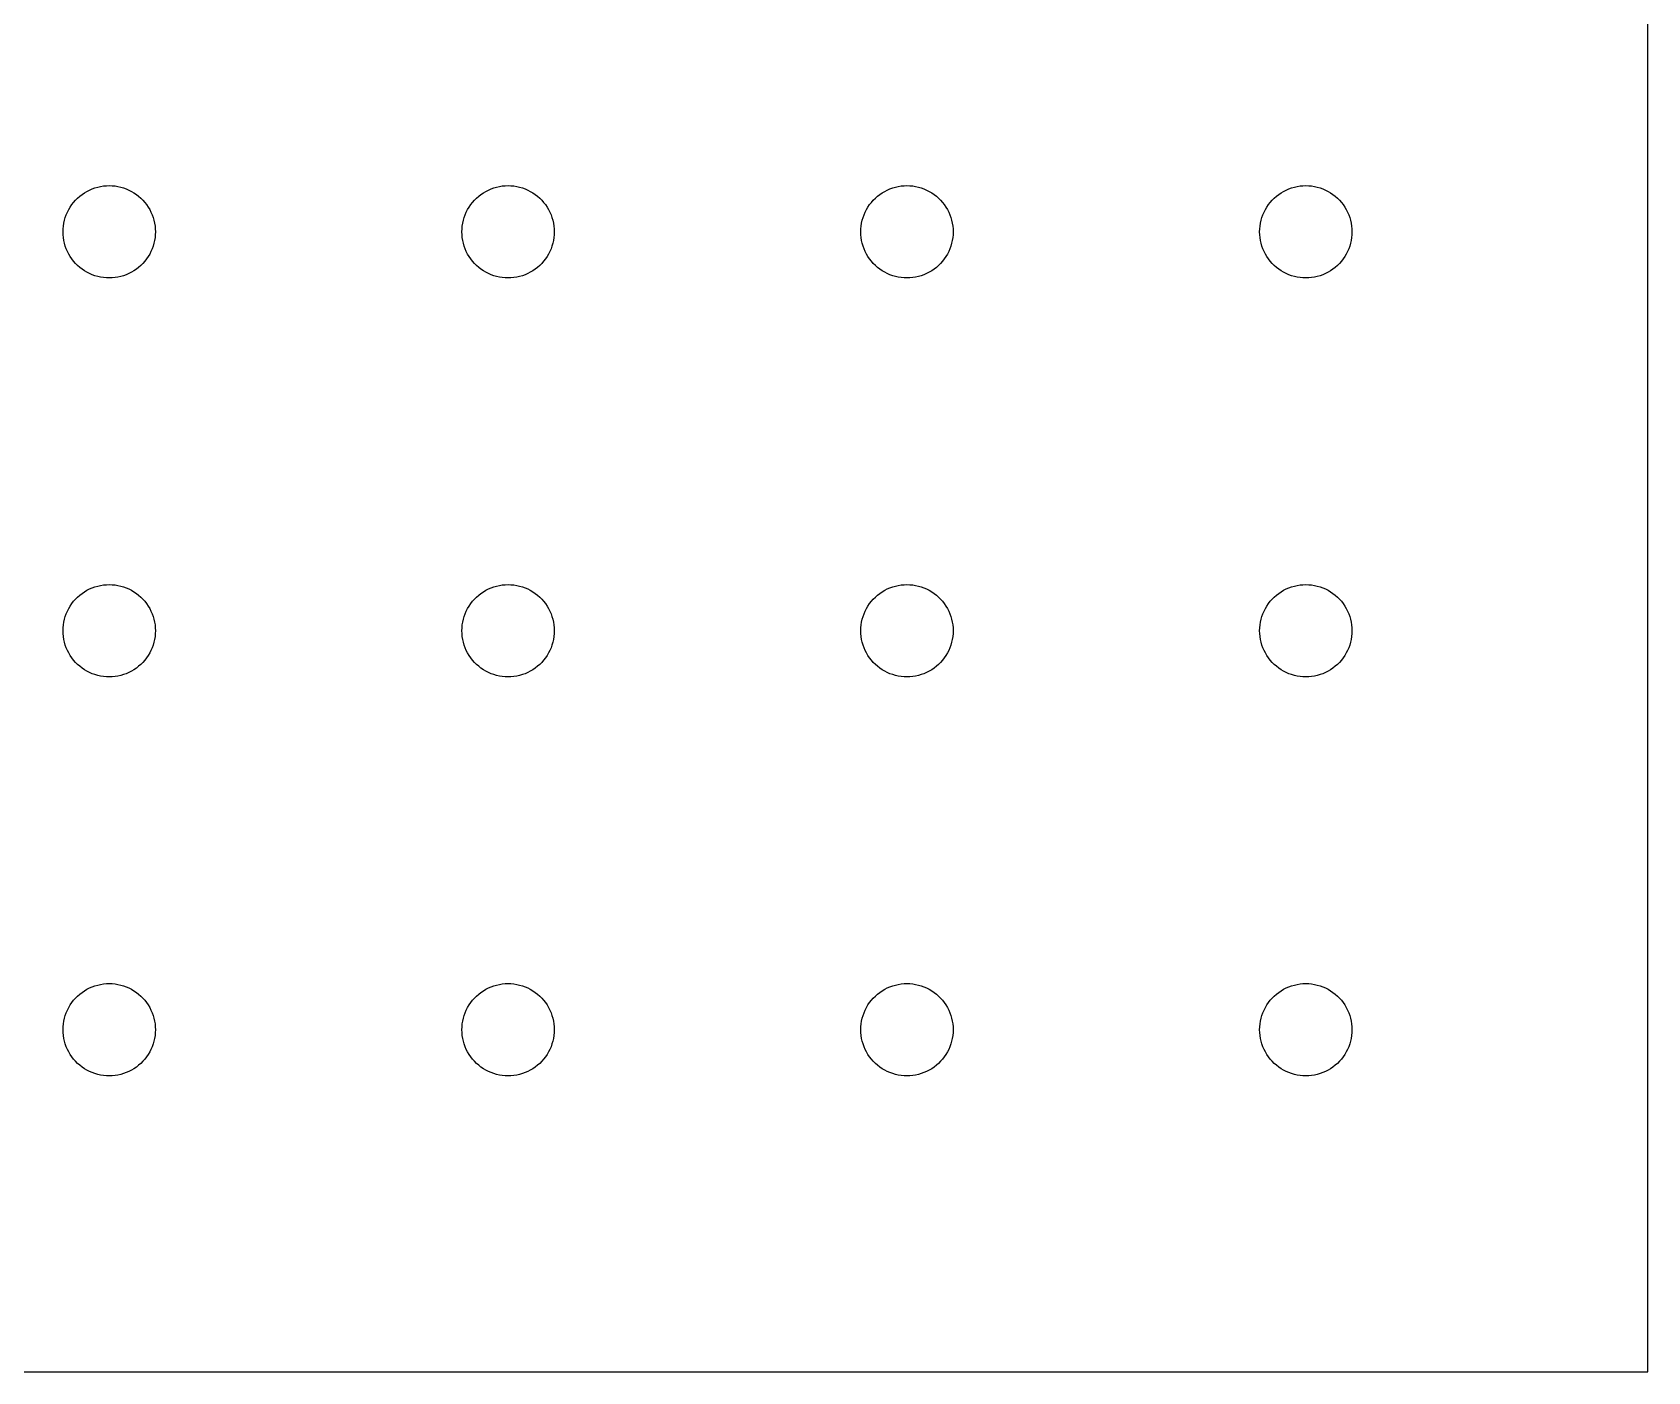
# Model space of a CAD drawing. Header units: metres. Extents: x 0 to 270, y 0 to 235.
# Drawn here: x 128.2 to 270, y 0 to 117.5 of the extents above; entities that cross this region are included whole.
import ezdxf

# ---------------------------------------------------------------- set-up
doc = ezdxf.new("R2010")
doc.units = ezdxf.units.M

msp = doc.modelspace()

# ---------------------------------------------------------------- linework, layer by layer
for p, q in [((270, 0), (270, 235)), ((132.83, 103.42), (133.049, 103.549)), ((133.049, 103.549), (133.276, 103.665)), ((133.276, 103.665), (133.509, 103.766)), ((133.509, 103.766), (133.748, 103.852)), ((133.748, 103.852), (133.993, 103.923)), ((133.993, 103.923), (134.241, 103.978)), ((134.241, 103.978), (134.492, 104.018)), ((134.492, 104.018), (134.746, 104.042)), ((134.746, 104.042), (135, 104.05)), ((135, 104.05), (135.254, 104.042)), ((135.254, 104.042), (135.508, 104.018)), ((135.508, 104.018), (135.759, 103.978)), ((135.759, 103.978), (136.007, 103.923)), ((136.007, 103.923), (136.252, 103.852)), ((136.252, 103.852), (136.491, 103.766)), ((136.491, 103.766), (136.724, 103.665)), ((136.724, 103.665), (136.951, 103.549)), ((136.951, 103.549), (137.17, 103.42)), ((167.83, 103.42), (168.049, 103.549)), ((168.049, 103.549), (168.276, 103.665)), ((168.276, 103.665), (168.509, 103.766)), ((168.509, 103.766), (168.748, 103.852)), ((168.748, 103.852), (168.993, 103.923)), ((168.993, 103.923), (169.241, 103.978)), ((169.241, 103.978), (169.492, 104.018)), ((169.492, 104.018), (169.746, 104.042)), ((169.746, 104.042), (170, 104.05)), ((170, 104.05), (170.254, 104.042)), ((170.254, 104.042), (170.508, 104.018)), ((170.508, 104.018), (170.759, 103.978)), ((170.759, 103.978), (171.007, 103.923)), ((171.007, 103.923), (171.252, 103.852)), ((171.252, 103.852), (171.491, 103.766)), ((171.491, 103.766), (171.724, 103.665)), ((171.724, 103.665), (171.951, 103.549)), ((171.951, 103.549), (172.17, 103.42)), ((202.83, 103.42), (203.049, 103.549)), ((203.049, 103.549), (203.276, 103.665)), ((203.276, 103.665), (203.509, 103.766)), ((203.509, 103.766), (203.748, 103.852)), ((203.748, 103.852), (203.993, 103.923)), ((203.993, 103.923), (204.241, 103.978)), ((204.241, 103.978), (204.492, 104.018)), ((204.492, 104.018), (204.746, 104.042)), ((204.746, 104.042), (205, 104.05)), ((205, 104.05), (205.254, 104.042)), ((205.254, 104.042), (205.508, 104.018)), ((205.508, 104.018), (205.759, 103.978)), ((205.759, 103.978), (206.007, 103.923)), ((206.007, 103.923), (206.252, 103.852)), ((206.252, 103.852), (206.491, 103.766)), ((206.491, 103.766), (206.724, 103.665)), ((206.724, 103.665), (206.951, 103.549)), ((206.951, 103.549), (207.17, 103.42)), ((237.83, 103.42), (238.049, 103.549)), ((238.049, 103.549), (238.276, 103.665)), ((238.276, 103.665), (238.509, 103.766)), ((238.509, 103.766), (238.748, 103.852)), ((238.748, 103.852), (238.993, 103.923)), ((238.993, 103.923), (239.241, 103.978)), ((239.241, 103.978), (239.492, 104.018)), ((239.492, 104.018), (239.746, 104.042)), ((239.746, 104.042), (240, 104.05)), ((240, 104.05), (240.254, 104.042)), ((240.254, 104.042), (240.508, 104.018)), ((240.508, 104.018), (240.759, 103.978)), ((240.759, 103.978), (241.007, 103.923)), ((241.007, 103.923), (241.252, 103.852)), ((241.252, 103.852), (241.491, 103.766)), ((241.491, 103.766), (241.724, 103.665)), ((241.724, 103.665), (241.951, 103.549)), ((241.951, 103.549), (242.17, 103.42)), ((131.451, 101.951), (131.58, 102.17)), ((131.58, 102.17), (131.723, 102.381)), ((131.723, 102.381), (131.879, 102.582)), ((131.879, 102.582), (132.048, 102.772)), ((132.048, 102.772), (132.228, 102.952)), ((132.228, 102.952), (132.418, 103.121)), ((132.418, 103.121), (132.619, 103.277)), ((132.619, 103.277), (132.83, 103.42)), ((137.17, 103.42), (137.381, 103.277)), ((137.381, 103.277), (137.582, 103.121)), ((137.582, 103.121), (137.772, 102.952)), ((137.772, 102.952), (137.952, 102.772)), ((137.952, 102.772), (138.121, 102.582)), ((138.121, 102.582), (138.277, 102.381)), ((138.277, 102.381), (138.42, 102.17)), ((138.42, 102.17), (138.549, 101.951)), ((166.451, 101.951), (166.58, 102.17)), ((166.58, 102.17), (166.723, 102.381)), ((166.723, 102.381), (166.879, 102.582)), ((166.879, 102.582), (167.048, 102.772)), ((167.048, 102.772), (167.228, 102.952)), ((167.228, 102.952), (167.418, 103.121)), ((167.418, 103.121), (167.619, 103.277)), ((167.619, 103.277), (167.83, 103.42)), ((172.17, 103.42), (172.381, 103.277)), ((172.381, 103.277), (172.582, 103.121)), ((172.582, 103.121), (172.772, 102.952)), ((172.772, 102.952), (172.952, 102.772)), ((172.952, 102.772), (173.121, 102.582)), ((173.121, 102.582), (173.277, 102.381)), ((173.277, 102.381), (173.42, 102.17)), ((173.42, 102.17), (173.549, 101.951)), ((201.451, 101.951), (201.58, 102.17)), ((201.58, 102.17), (201.723, 102.381)), ((201.723, 102.381), (201.879, 102.582)), ((201.879, 102.582), (202.048, 102.772)), ((202.048, 102.772), (202.228, 102.952)), ((202.228, 102.952), (202.418, 103.121)), ((202.418, 103.121), (202.619, 103.277)), ((202.619, 103.277), (202.83, 103.42)), ((207.17, 103.42), (207.381, 103.277)), ((207.381, 103.277), (207.582, 103.121)), ((207.582, 103.121), (207.772, 102.952)), ((207.772, 102.952), (207.952, 102.772)), ((207.952, 102.772), (208.121, 102.582)), ((208.121, 102.582), (208.277, 102.381)), ((208.277, 102.381), (208.42, 102.17)), ((208.42, 102.17), (208.549, 101.951)), ((236.451, 101.951), (236.58, 102.17)), ((236.58, 102.17), (236.723, 102.381)), ((236.723, 102.381), (236.879, 102.582)), ((236.879, 102.582), (237.048, 102.772)), ((237.048, 102.772), (237.228, 102.952)), ((237.228, 102.952), (237.418, 103.121)), ((237.418, 103.121), (237.619, 103.277)), ((237.619, 103.277), (237.83, 103.42)), ((242.17, 103.42), (242.381, 103.277)), ((242.381, 103.277), (242.582, 103.121)), ((242.582, 103.121), (242.772, 102.952)), ((242.772, 102.952), (242.952, 102.772)), ((242.952, 102.772), (243.121, 102.582)), ((243.121, 102.582), (243.277, 102.381)), ((243.277, 102.381), (243.42, 102.17)), ((243.42, 102.17), (243.549, 101.951)), ((130.982, 100.508), (131.022, 100.759)), ((131.022, 100.759), (131.077, 101.007)), ((131.077, 101.007), (131.148, 101.252)), ((131.148, 101.252), (131.234, 101.491)), ((131.234, 101.491), (131.335, 101.724)), ((131.335, 101.724), (131.451, 101.951)), ((138.549, 101.951), (138.665, 101.724)), ((138.665, 101.724), (138.766, 101.491)), ((138.766, 101.491), (138.852, 101.252)), ((138.852, 101.252), (138.923, 101.007)), ((138.923, 101.007), (138.978, 100.759)), ((138.978, 100.759), (139.018, 100.508)), ((165.982, 100.508), (166.022, 100.759)), ((166.022, 100.759), (166.077, 101.007)), ((166.077, 101.007), (166.148, 101.252)), ((166.148, 101.252), (166.234, 101.491)), ((166.234, 101.491), (166.335, 101.724)), ((166.335, 101.724), (166.451, 101.951)), ((173.549, 101.951), (173.665, 101.724)), ((173.665, 101.724), (173.766, 101.491)), ((173.766, 101.491), (173.852, 101.252)), ((173.852, 101.252), (173.923, 101.007)), ((173.923, 101.007), (173.978, 100.759)), ((173.978, 100.759), (174.018, 100.508)), ((200.982, 100.508), (201.022, 100.759)), ((201.022, 100.759), (201.077, 101.007)), ((201.077, 101.007), (201.148, 101.252)), ((201.148, 101.252), (201.234, 101.491)), ((201.234, 101.491), (201.335, 101.724)), ((201.335, 101.724), (201.451, 101.951)), ((208.549, 101.951), (208.665, 101.724)), ((208.665, 101.724), (208.766, 101.491)), ((208.766, 101.491), (208.852, 101.252)), ((208.852, 101.252), (208.923, 101.007)), ((208.923, 101.007), (208.978, 100.759)), ((208.978, 100.759), (209.018, 100.508)), ((235.982, 100.508), (236.022, 100.759)), ((236.022, 100.759), (236.077, 101.007)), ((236.077, 101.007), (236.148, 101.252)), ((236.148, 101.252), (236.234, 101.491)), ((236.234, 101.491), (236.335, 101.724)), ((236.335, 101.724), (236.451, 101.951)), ((243.549, 101.951), (243.665, 101.724)), ((243.665, 101.724), (243.766, 101.491)), ((243.766, 101.491), (243.852, 101.252)), ((243.852, 101.252), (243.923, 101.007)), ((243.923, 101.007), (243.978, 100.759)), ((243.978, 100.759), (244.018, 100.508)), ((130.95, 100), (130.958, 100.254)), ((130.958, 99.7457), (130.95, 100)), ((130.958, 100.254), (130.982, 100.508)), ((130.982, 99.4924), (130.958, 99.7457)), ((131.022, 99.2411), (130.982, 99.4924)), ((131.077, 98.9928), (131.022, 99.2411)), ((138.978, 99.2411), (138.923, 98.9928)), ((139.018, 99.4924), (138.978, 99.2411)), ((139.018, 100.508), (139.042, 100.254)), ((139.042, 99.7457), (139.018, 99.4924)), ((139.042, 100.254), (139.05, 100)), ((139.05, 100), (139.042, 99.7457)), ((165.95, 100), (165.958, 100.254)), ((165.958, 99.7457), (165.95, 100)), ((165.958, 100.254), (165.982, 100.508)), ((165.982, 99.4924), (165.958, 99.7457)), ((166.022, 99.2411), (165.982, 99.4924)), ((166.077, 98.9928), (166.022, 99.2411)), ((173.978, 99.2411), (173.923, 98.9928)), ((174.018, 99.4924), (173.978, 99.2411)), ((174.018, 100.508), (174.042, 100.254)), ((174.042, 99.7457), (174.018, 99.4924)), ((174.042, 100.254), (174.05, 100)), ((174.05, 100), (174.042, 99.7457)), ((200.95, 100), (200.958, 100.254)), ((200.958, 99.7457), (200.95, 100)), ((200.958, 100.254), (200.982, 100.508)), ((200.982, 99.4924), (200.958, 99.7457)), ((201.022, 99.2411), (200.982, 99.4924)), ((201.077, 98.9928), (201.022, 99.2411)), ((208.978, 99.2411), (208.923, 98.9928)), ((209.018, 99.4924), (208.978, 99.2411)), ((209.018, 100.508), (209.042, 100.254)), ((209.042, 99.7457), (209.018, 99.4924)), ((209.042, 100.254), (209.05, 100)), ((209.05, 100), (209.042, 99.7457)), ((235.95, 100), (235.958, 100.254)), ((235.958, 99.7457), (235.95, 100)), ((235.958, 100.254), (235.982, 100.508)), ((235.982, 99.4924), (235.958, 99.7457)), ((236.022, 99.2411), (235.982, 99.4924)), ((236.077, 98.9928), (236.022, 99.2411)), ((243.978, 99.2411), (243.923, 98.9928)), ((244.018, 99.4924), (243.978, 99.2411)), ((244.018, 100.508), (244.042, 100.254)), ((244.042, 99.7457), (244.018, 99.4924)), ((244.042, 100.254), (244.05, 100)), ((244.05, 100), (244.042, 99.7457)), ((131.148, 98.7485), (131.077, 98.9928)), ((131.234, 98.5091), (131.148, 98.7485)), ((131.335, 98.2756), (131.234, 98.5091)), ((131.451, 98.0489), (131.335, 98.2756)), ((131.58, 97.8299), (131.451, 98.0489)), ((131.723, 97.6195), (131.58, 97.8299)), ((138.42, 97.8299), (138.277, 97.6195)), ((138.549, 98.0489), (138.42, 97.8299)), ((138.665, 98.2756), (138.549, 98.0489)), ((138.766, 98.5091), (138.665, 98.2756)), ((138.852, 98.7485), (138.766, 98.5091)), ((138.923, 98.9928), (138.852, 98.7485)), ((166.148, 98.7485), (166.077, 98.9928)), ((166.234, 98.5091), (166.148, 98.7485)), ((166.335, 98.2756), (166.234, 98.5091)), ((166.451, 98.0489), (166.335, 98.2756)), ((166.58, 97.8299), (166.451, 98.0489)), ((166.723, 97.6195), (166.58, 97.8299)), ((173.42, 97.8299), (173.277, 97.6195)), ((173.549, 98.0489), (173.42, 97.8299)), ((173.665, 98.2756), (173.549, 98.0489)), ((173.766, 98.5091), (173.665, 98.2756)), ((173.852, 98.7485), (173.766, 98.5091)), ((173.923, 98.9928), (173.852, 98.7485)), ((201.148, 98.7485), (201.077, 98.9928)), ((201.234, 98.5091), (201.148, 98.7485)), ((201.335, 98.2756), (201.234, 98.5091)), ((201.451, 98.0489), (201.335, 98.2756)), ((201.58, 97.8299), (201.451, 98.0489)), ((201.723, 97.6195), (201.58, 97.8299)), ((208.42, 97.8299), (208.277, 97.6195)), ((208.549, 98.0489), (208.42, 97.8299)), ((208.665, 98.2756), (208.549, 98.0489)), ((208.766, 98.5091), (208.665, 98.2756)), ((208.852, 98.7485), (208.766, 98.5091)), ((208.923, 98.9928), (208.852, 98.7485)), ((236.148, 98.7485), (236.077, 98.9928)), ((236.234, 98.5091), (236.148, 98.7485)), ((236.335, 98.2756), (236.234, 98.5091)), ((236.451, 98.0489), (236.335, 98.2756)), ((236.58, 97.8299), (236.451, 98.0489)), ((236.723, 97.6195), (236.58, 97.8299)), ((243.42, 97.8299), (243.277, 97.6195)), ((243.549, 98.0489), (243.42, 97.8299)), ((243.665, 98.2756), (243.549, 98.0489)), ((243.766, 98.5091), (243.665, 98.2756)), ((243.852, 98.7485), (243.766, 98.5091)), ((243.923, 98.9928), (243.852, 98.7485)), ((131.879, 97.4184), (131.723, 97.6195)), ((132.048, 97.2276), (131.879, 97.4184)), ((132.228, 97.0477), (132.048, 97.2276)), ((132.418, 96.8794), (132.228, 97.0477)), ((132.619, 96.7235), (132.418, 96.8794)), ((132.83, 96.5805), (132.619, 96.7235)), ((133.049, 96.451), (132.83, 96.5805)), ((133.276, 96.3354), (133.049, 96.451)), ((136.951, 96.451), (136.724, 96.3354)), ((137.17, 96.5805), (136.951, 96.451)), ((137.381, 96.7235), (137.17, 96.5805)), ((137.582, 96.8794), (137.381, 96.7235)), ((137.772, 97.0477), (137.582, 96.8794)), ((137.952, 97.2276), (137.772, 97.0477)), ((138.121, 97.4184), (137.952, 97.2276)), ((138.277, 97.6195), (138.121, 97.4184)), ((166.879, 97.4184), (166.723, 97.6195)), ((167.048, 97.2276), (166.879, 97.4184)), ((167.228, 97.0477), (167.048, 97.2276)), ((167.418, 96.8794), (167.228, 97.0477)), ((167.619, 96.7235), (167.418, 96.8794)), ((167.83, 96.5805), (167.619, 96.7235)), ((168.049, 96.451), (167.83, 96.5805)), ((168.276, 96.3354), (168.049, 96.451)), ((171.951, 96.451), (171.724, 96.3354)), ((172.17, 96.5805), (171.951, 96.451)), ((172.381, 96.7235), (172.17, 96.5805)), ((172.582, 96.8794), (172.381, 96.7235)), ((172.772, 97.0477), (172.582, 96.8794)), ((172.952, 97.2276), (172.772, 97.0477)), ((173.121, 97.4184), (172.952, 97.2276)), ((173.277, 97.6195), (173.121, 97.4184)), ((201.879, 97.4184), (201.723, 97.6195)), ((202.048, 97.2276), (201.879, 97.4184)), ((202.228, 97.0477), (202.048, 97.2276)), ((202.418, 96.8794), (202.228, 97.0477)), ((202.619, 96.7235), (202.418, 96.8794)), ((202.83, 96.5805), (202.619, 96.7235)), ((203.049, 96.451), (202.83, 96.5805)), ((203.276, 96.3354), (203.049, 96.451)), ((206.951, 96.451), (206.724, 96.3354)), ((207.17, 96.5805), (206.951, 96.451)), ((207.381, 96.7235), (207.17, 96.5805)), ((207.582, 96.8794), (207.381, 96.7235)), ((207.772, 97.0477), (207.582, 96.8794)), ((207.952, 97.2276), (207.772, 97.0477)), ((208.121, 97.4184), (207.952, 97.2276)), ((208.277, 97.6195), (208.121, 97.4184)), ((236.879, 97.4184), (236.723, 97.6195)), ((237.048, 97.2276), (236.879, 97.4184)), ((237.228, 97.0477), (237.048, 97.2276)), ((237.418, 96.8794), (237.228, 97.0477)), ((237.619, 96.7235), (237.418, 96.8794)), ((237.83, 96.5805), (237.619, 96.7235)), ((238.049, 96.451), (237.83, 96.5805)), ((238.276, 96.3354), (238.049, 96.451)), ((241.951, 96.451), (241.724, 96.3354)), ((242.17, 96.5805), (241.951, 96.451)), ((242.381, 96.7235), (242.17, 96.5805)), ((242.582, 96.8794), (242.381, 96.7235)), ((242.772, 97.0477), (242.582, 96.8794)), ((242.952, 97.2276), (242.772, 97.0477)), ((243.121, 97.4184), (242.952, 97.2276)), ((243.277, 97.6195), (243.121, 97.4184)), ((133.509, 96.2344), (133.276, 96.3354)), ((133.748, 96.1482), (133.509, 96.2344)), ((133.993, 96.0772), (133.748, 96.1482)), ((134.241, 96.0217), (133.993, 96.0772)), ((134.492, 95.9819), (134.241, 96.0217)), ((134.746, 95.958), (134.492, 95.9819)), ((135, 95.95), (134.746, 95.958)), ((135.254, 95.958), (135, 95.95)), ((135.508, 95.9819), (135.254, 95.958)), ((135.759, 96.0217), (135.508, 95.9819)), ((136.007, 96.0772), (135.759, 96.0217)), ((136.252, 96.1482), (136.007, 96.0772)), ((136.491, 96.2344), (136.252, 96.1482)), ((136.724, 96.3354), (136.491, 96.2344)), ((168.509, 96.2344), (168.276, 96.3354)), ((168.748, 96.1482), (168.509, 96.2344)), ((168.993, 96.0772), (168.748, 96.1482)), ((169.241, 96.0217), (168.993, 96.0772)), ((169.492, 95.9819), (169.241, 96.0217)), ((169.746, 95.958), (169.492, 95.9819)), ((170, 95.95), (169.746, 95.958)), ((170.254, 95.958), (170, 95.95)), ((170.508, 95.9819), (170.254, 95.958)), ((170.759, 96.0217), (170.508, 95.9819)), ((171.007, 96.0772), (170.759, 96.0217)), ((171.252, 96.1482), (171.007, 96.0772)), ((171.491, 96.2344), (171.252, 96.1482)), ((171.724, 96.3354), (171.491, 96.2344)), ((203.509, 96.2344), (203.276, 96.3354)), ((203.748, 96.1482), (203.509, 96.2344)), ((203.993, 96.0772), (203.748, 96.1482)), ((204.241, 96.0217), (203.993, 96.0772)), ((204.492, 95.9819), (204.241, 96.0217)), ((204.746, 95.958), (204.492, 95.9819)), ((205, 95.95), (204.746, 95.958)), ((205.254, 95.958), (205, 95.95)), ((205.508, 95.9819), (205.254, 95.958)), ((205.759, 96.0217), (205.508, 95.9819)), ((206.007, 96.0772), (205.759, 96.0217)), ((206.252, 96.1482), (206.007, 96.0772)), ((206.491, 96.2344), (206.252, 96.1482)), ((206.724, 96.3354), (206.491, 96.2344)), ((238.509, 96.2344), (238.276, 96.3354)), ((238.748, 96.1482), (238.509, 96.2344)), ((238.993, 96.0772), (238.748, 96.1482)), ((239.241, 96.0217), (238.993, 96.0772)), ((239.492, 95.9819), (239.241, 96.0217)), ((239.746, 95.958), (239.492, 95.9819)), ((240, 95.95), (239.746, 95.958)), ((240.254, 95.958), (240, 95.95)), ((240.508, 95.9819), (240.254, 95.958)), ((240.759, 96.0217), (240.508, 95.9819)), ((241.007, 96.0772), (240.759, 96.0217)), ((241.252, 96.1482), (241.007, 96.0772)), ((241.491, 96.2344), (241.252, 96.1482)), ((241.724, 96.3354), (241.491, 96.2344)), ((132.228, 67.9523), (132.418, 68.1206)), ((132.418, 68.1206), (132.619, 68.2765)), ((132.619, 68.2765), (132.83, 68.4195)), ((132.83, 68.4195), (133.049, 68.549)), ((133.049, 68.549), (133.276, 68.6646)), ((133.276, 68.6646), (133.509, 68.7656)), ((133.509, 68.7656), (133.748, 68.8518)), ((133.748, 68.8518), (133.993, 68.9228)), ((133.993, 68.9228), (134.241, 68.9783)), ((134.241, 68.9783), (134.492, 69.0181)), ((134.492, 69.0181), (134.746, 69.042)), ((134.746, 69.042), (135, 69.05)), ((135, 69.05), (135.254, 69.042)), ((135.254, 69.042), (135.508, 69.0181)), ((135.508, 69.0181), (135.759, 68.9783)), ((135.759, 68.9783), (136.007, 68.9228)), ((136.007, 68.9228), (136.252, 68.8518)), ((136.252, 68.8518), (136.491, 68.7656)), ((136.491, 68.7656), (136.724, 68.6646)), ((136.724, 68.6646), (136.951, 68.549)), ((136.951, 68.549), (137.17, 68.4195)), ((137.17, 68.4195), (137.381, 68.2765)), ((137.381, 68.2765), (137.582, 68.1206)), ((137.582, 68.1206), (137.772, 67.9523)), ((167.228, 67.9523), (167.418, 68.1206)), ((167.418, 68.1206), (167.619, 68.2765)), ((167.619, 68.2765), (167.83, 68.4195)), ((167.83, 68.4195), (168.049, 68.549)), ((168.049, 68.549), (168.276, 68.6646)), ((168.276, 68.6646), (168.509, 68.7656)), ((168.509, 68.7656), (168.748, 68.8518)), ((168.748, 68.8518), (168.993, 68.9228)), ((168.993, 68.9228), (169.241, 68.9783)), ((169.241, 68.9783), (169.492, 69.0181)), ((169.492, 69.0181), (169.746, 69.042)), ((169.746, 69.042), (170, 69.05)), ((170, 69.05), (170.254, 69.042)), ((170.254, 69.042), (170.508, 69.0181)), ((170.508, 69.0181), (170.759, 68.9783)), ((170.759, 68.9783), (171.007, 68.9228)), ((171.007, 68.9228), (171.252, 68.8518)), ((171.252, 68.8518), (171.491, 68.7656)), ((171.491, 68.7656), (171.724, 68.6646)), ((171.724, 68.6646), (171.951, 68.549)), ((171.951, 68.549), (172.17, 68.4195)), ((172.17, 68.4195), (172.381, 68.2765)), ((172.381, 68.2765), (172.582, 68.1206)), ((172.582, 68.1206), (172.772, 67.9523)), ((202.228, 67.9523), (202.418, 68.1206)), ((202.418, 68.1206), (202.619, 68.2765)), ((202.619, 68.2765), (202.83, 68.4195)), ((202.83, 68.4195), (203.049, 68.549)), ((203.049, 68.549), (203.276, 68.6646)), ((203.276, 68.6646), (203.509, 68.7656)), ((203.509, 68.7656), (203.748, 68.8518)), ((203.748, 68.8518), (203.993, 68.9228)), ((203.993, 68.9228), (204.241, 68.9783)), ((204.241, 68.9783), (204.492, 69.0181)), ((204.492, 69.0181), (204.746, 69.042)), ((204.746, 69.042), (205, 69.05)), ((205, 69.05), (205.254, 69.042)), ((205.254, 69.042), (205.508, 69.0181)), ((205.508, 69.0181), (205.759, 68.9783)), ((205.759, 68.9783), (206.007, 68.9228)), ((206.007, 68.9228), (206.252, 68.8518)), ((206.252, 68.8518), (206.491, 68.7656)), ((206.491, 68.7656), (206.724, 68.6646)), ((206.724, 68.6646), (206.951, 68.549)), ((206.951, 68.549), (207.17, 68.4195)), ((207.17, 68.4195), (207.381, 68.2765)), ((207.381, 68.2765), (207.582, 68.1206)), ((207.582, 68.1206), (207.772, 67.9523)), ((237.228, 67.9523), (237.418, 68.1206)), ((237.418, 68.1206), (237.619, 68.2765)), ((237.619, 68.2765), (237.83, 68.4195)), ((237.83, 68.4195), (238.049, 68.549)), ((238.049, 68.549), (238.276, 68.6646)), ((238.276, 68.6646), (238.509, 68.7656)), ((238.509, 68.7656), (238.748, 68.8518)), ((238.748, 68.8518), (238.993, 68.9228)), ((238.993, 68.9228), (239.241, 68.9783)), ((239.241, 68.9783), (239.492, 69.0181)), ((239.492, 69.0181), (239.746, 69.042)), ((239.746, 69.042), (240, 69.05)), ((240, 69.05), (240.254, 69.042)), ((240.254, 69.042), (240.508, 69.0181)), ((240.508, 69.0181), (240.759, 68.9783)), ((240.759, 68.9783), (241.007, 68.9228)), ((241.007, 68.9228), (241.252, 68.8518)), ((241.252, 68.8518), (241.491, 68.7656)), ((241.491, 68.7656), (241.724, 68.6646)), ((241.724, 68.6646), (241.951, 68.549)), ((241.951, 68.549), (242.17, 68.4195)), ((242.17, 68.4195), (242.381, 68.2765)), ((242.381, 68.2765), (242.582, 68.1206)), ((242.582, 68.1206), (242.772, 67.9523)), ((131.234, 66.4909), (131.335, 66.7244)), ((131.335, 66.7244), (131.451, 66.9511)), ((131.451, 66.9511), (131.58, 67.1701)), ((131.58, 67.1701), (131.723, 67.3805)), ((131.723, 67.3805), (131.879, 67.5816)), ((131.879, 67.5816), (132.048, 67.7724)), ((132.048, 67.7724), (132.228, 67.9523)), ((137.772, 67.9523), (137.952, 67.7724)), ((137.952, 67.7724), (138.121, 67.5816)), ((138.121, 67.5816), (138.277, 67.3805)), ((138.277, 67.3805), (138.42, 67.1701)), ((138.42, 67.1701), (138.549, 66.9511)), ((138.549, 66.9511), (138.665, 66.7244)), ((138.665, 66.7244), (138.766, 66.4909)), ((166.234, 66.4909), (166.335, 66.7244)), ((166.335, 66.7244), (166.451, 66.9511)), ((166.451, 66.9511), (166.58, 67.1701)), ((166.58, 67.1701), (166.723, 67.3805)), ((166.723, 67.3805), (166.879, 67.5816)), ((166.879, 67.5816), (167.048, 67.7724)), ((167.048, 67.7724), (167.228, 67.9523)), ((172.772, 67.9523), (172.952, 67.7724)), ((172.952, 67.7724), (173.121, 67.5816)), ((173.121, 67.5816), (173.277, 67.3805)), ((173.277, 67.3805), (173.42, 67.1701)), ((173.42, 67.1701), (173.549, 66.9511)), ((173.549, 66.9511), (173.665, 66.7244)), ((173.665, 66.7244), (173.766, 66.4909)), ((201.234, 66.4909), (201.335, 66.7244)), ((201.335, 66.7244), (201.451, 66.9511)), ((201.451, 66.9511), (201.58, 67.1701)), ((201.58, 67.1701), (201.723, 67.3805)), ((201.723, 67.3805), (201.879, 67.5816)), ((201.879, 67.5816), (202.048, 67.7724)), ((202.048, 67.7724), (202.228, 67.9523)), ((207.772, 67.9523), (207.952, 67.7724)), ((207.952, 67.7724), (208.121, 67.5816)), ((208.121, 67.5816), (208.277, 67.3805)), ((208.277, 67.3805), (208.42, 67.1701)), ((208.42, 67.1701), (208.549, 66.9511)), ((208.549, 66.9511), (208.665, 66.7244)), ((208.665, 66.7244), (208.766, 66.4909)), ((236.234, 66.4909), (236.335, 66.7244)), ((236.335, 66.7244), (236.451, 66.9511)), ((236.451, 66.9511), (236.58, 67.1701)), ((236.58, 67.1701), (236.723, 67.3805)), ((236.723, 67.3805), (236.879, 67.5816)), ((236.879, 67.5816), (237.048, 67.7724)), ((237.048, 67.7724), (237.228, 67.9523)), ((242.772, 67.9523), (242.952, 67.7724)), ((242.952, 67.7724), (243.121, 67.5816)), ((243.121, 67.5816), (243.277, 67.3805)), ((243.277, 67.3805), (243.42, 67.1701)), ((243.42, 67.1701), (243.549, 66.9511)), ((243.549, 66.9511), (243.665, 66.7244)), ((243.665, 66.7244), (243.766, 66.4909)), ((130.95, 65), (130.958, 65.2543)), ((130.958, 65.2543), (130.982, 65.5076)), ((130.982, 65.5076), (131.022, 65.7589)), ((131.022, 65.7589), (131.077, 66.0072)), ((131.077, 66.0072), (131.148, 66.2515)), ((131.148, 66.2515), (131.234, 66.4909)), ((138.766, 66.4909), (138.852, 66.2515)), ((138.852, 66.2515), (138.923, 66.0072)), ((138.923, 66.0072), (138.978, 65.7589)), ((138.978, 65.7589), (139.018, 65.5076)), ((139.018, 65.5076), (139.042, 65.2543)), ((139.042, 65.2543), (139.05, 65)), ((165.95, 65), (165.958, 65.2543)), ((165.958, 65.2543), (165.982, 65.5076)), ((165.982, 65.5076), (166.022, 65.7589)), ((166.022, 65.7589), (166.077, 66.0072)), ((166.077, 66.0072), (166.148, 66.2515)), ((166.148, 66.2515), (166.234, 66.4909)), ((173.766, 66.4909), (173.852, 66.2515)), ((173.852, 66.2515), (173.923, 66.0072)), ((173.923, 66.0072), (173.978, 65.7589)), ((173.978, 65.7589), (174.018, 65.5076)), ((174.018, 65.5076), (174.042, 65.2543)), ((174.042, 65.2543), (174.05, 65)), ((200.95, 65), (200.958, 65.2543)), ((200.958, 65.2543), (200.982, 65.5076)), ((200.982, 65.5076), (201.022, 65.7589)), ((201.022, 65.7589), (201.077, 66.0072)), ((201.077, 66.0072), (201.148, 66.2515)), ((201.148, 66.2515), (201.234, 66.4909)), ((208.766, 66.4909), (208.852, 66.2515)), ((208.852, 66.2515), (208.923, 66.0072)), ((208.923, 66.0072), (208.978, 65.7589)), ((208.978, 65.7589), (209.018, 65.5076)), ((209.018, 65.5076), (209.042, 65.2543)), ((209.042, 65.2543), (209.05, 65)), ((235.95, 65), (235.958, 65.2543)), ((235.958, 65.2543), (235.982, 65.5076)), ((235.982, 65.5076), (236.022, 65.7589)), ((236.022, 65.7589), (236.077, 66.0072)), ((236.077, 66.0072), (236.148, 66.2515)), ((236.148, 66.2515), (236.234, 66.4909)), ((243.766, 66.4909), (243.852, 66.2515)), ((243.852, 66.2515), (243.923, 66.0072)), ((243.923, 66.0072), (243.978, 65.7589)), ((243.978, 65.7589), (244.018, 65.5076)), ((244.018, 65.5076), (244.042, 65.2543)), ((244.042, 65.2543), (244.05, 65)), ((130.958, 64.7457), (130.95, 65)), ((130.982, 64.4924), (130.958, 64.7457)), ((131.022, 64.2411), (130.982, 64.4924)), ((131.077, 63.9928), (131.022, 64.2411)), ((131.148, 63.7485), (131.077, 63.9928)), ((138.923, 63.9928), (138.852, 63.7485)), ((138.978, 64.2411), (138.923, 63.9928)), ((139.018, 64.4924), (138.978, 64.2411)), ((139.042, 64.7457), (139.018, 64.4924)), ((139.05, 65), (139.042, 64.7457)), ((165.958, 64.7457), (165.95, 65)), ((165.982, 64.4924), (165.958, 64.7457)), ((166.022, 64.2411), (165.982, 64.4924)), ((166.077, 63.9928), (166.022, 64.2411)), ((166.148, 63.7485), (166.077, 63.9928)), ((173.923, 63.9928), (173.852, 63.7485)), ((173.978, 64.2411), (173.923, 63.9928)), ((174.018, 64.4924), (173.978, 64.2411)), ((174.042, 64.7457), (174.018, 64.4924)), ((174.05, 65), (174.042, 64.7457)), ((200.958, 64.7457), (200.95, 65)), ((200.982, 64.4924), (200.958, 64.7457)), ((201.022, 64.2411), (200.982, 64.4924)), ((201.077, 63.9928), (201.022, 64.2411)), ((201.148, 63.7485), (201.077, 63.9928)), ((208.923, 63.9928), (208.852, 63.7485)), ((208.978, 64.2411), (208.923, 63.9928)), ((209.018, 64.4924), (208.978, 64.2411)), ((209.042, 64.7457), (209.018, 64.4924)), ((209.05, 65), (209.042, 64.7457)), ((235.958, 64.7457), (235.95, 65)), ((235.982, 64.4924), (235.958, 64.7457)), ((236.022, 64.2411), (235.982, 64.4924)), ((236.077, 63.9928), (236.022, 64.2411)), ((236.148, 63.7485), (236.077, 63.9928)), ((243.923, 63.9928), (243.852, 63.7485)), ((243.978, 64.2411), (243.923, 63.9928)), ((244.018, 64.4924), (243.978, 64.2411)), ((244.042, 64.7457), (244.018, 64.4924)), ((244.05, 65), (244.042, 64.7457)), ((131.234, 63.5091), (131.148, 63.7485)), ((131.335, 63.2756), (131.234, 63.5091)), ((131.451, 63.0489), (131.335, 63.2756)), ((131.58, 62.8299), (131.451, 63.0489)), ((131.723, 62.6195), (131.58, 62.8299)), ((131.879, 62.4184), (131.723, 62.6195)), ((132.048, 62.2276), (131.879, 62.4184)), ((138.121, 62.4184), (137.952, 62.2276)), ((138.277, 62.6195), (138.121, 62.4184)), ((138.42, 62.8299), (138.277, 62.6195)), ((138.549, 63.0489), (138.42, 62.8299)), ((138.665, 63.2756), (138.549, 63.0489)), ((138.766, 63.5091), (138.665, 63.2756)), ((138.852, 63.7485), (138.766, 63.5091)), ((166.234, 63.5091), (166.148, 63.7485)), ((166.335, 63.2756), (166.234, 63.5091)), ((166.451, 63.0489), (166.335, 63.2756)), ((166.58, 62.8299), (166.451, 63.0489)), ((166.723, 62.6195), (166.58, 62.8299)), ((166.879, 62.4184), (166.723, 62.6195)), ((167.048, 62.2276), (166.879, 62.4184)), ((173.121, 62.4184), (172.952, 62.2276)), ((173.277, 62.6195), (173.121, 62.4184)), ((173.42, 62.8299), (173.277, 62.6195)), ((173.549, 63.0489), (173.42, 62.8299)), ((173.665, 63.2756), (173.549, 63.0489)), ((173.766, 63.5091), (173.665, 63.2756)), ((173.852, 63.7485), (173.766, 63.5091)), ((201.234, 63.5091), (201.148, 63.7485)), ((201.335, 63.2756), (201.234, 63.5091)), ((201.451, 63.0489), (201.335, 63.2756)), ((201.58, 62.8299), (201.451, 63.0489)), ((201.723, 62.6195), (201.58, 62.8299)), ((201.879, 62.4184), (201.723, 62.6195)), ((202.048, 62.2276), (201.879, 62.4184)), ((208.121, 62.4184), (207.952, 62.2276)), ((208.277, 62.6195), (208.121, 62.4184)), ((208.42, 62.8299), (208.277, 62.6195)), ((208.549, 63.0489), (208.42, 62.8299)), ((208.665, 63.2756), (208.549, 63.0489)), ((208.766, 63.5091), (208.665, 63.2756)), ((208.852, 63.7485), (208.766, 63.5091)), ((236.234, 63.5091), (236.148, 63.7485)), ((236.335, 63.2756), (236.234, 63.5091)), ((236.451, 63.0489), (236.335, 63.2756)), ((236.58, 62.8299), (236.451, 63.0489)), ((236.723, 62.6195), (236.58, 62.8299)), ((236.879, 62.4184), (236.723, 62.6195)), ((237.048, 62.2276), (236.879, 62.4184)), ((243.121, 62.4184), (242.952, 62.2276)), ((243.277, 62.6195), (243.121, 62.4184)), ((243.42, 62.8299), (243.277, 62.6195)), ((243.549, 63.0489), (243.42, 62.8299)), ((243.665, 63.2756), (243.549, 63.0489)), ((243.766, 63.5091), (243.665, 63.2756)), ((243.852, 63.7485), (243.766, 63.5091)), ((132.228, 62.0477), (132.048, 62.2276)), ((132.418, 61.8794), (132.228, 62.0477)), ((132.619, 61.7235), (132.418, 61.8794)), ((132.83, 61.5805), (132.619, 61.7235)), ((133.049, 61.451), (132.83, 61.5805)), ((133.276, 61.3354), (133.049, 61.451)), ((133.509, 61.2344), (133.276, 61.3354)), ((133.748, 61.1482), (133.509, 61.2344)), ((133.993, 61.0772), (133.748, 61.1482)), ((134.241, 61.0217), (133.993, 61.0772)), ((134.492, 60.9819), (134.241, 61.0217)), ((134.746, 60.958), (134.492, 60.9819)), ((135, 60.95), (134.746, 60.958)), ((135.254, 60.958), (135, 60.95)), ((135.508, 60.9819), (135.254, 60.958)), ((135.759, 61.0217), (135.508, 60.9819)), ((136.007, 61.0772), (135.759, 61.0217)), ((136.252, 61.1482), (136.007, 61.0772)), ((136.491, 61.2344), (136.252, 61.1482)), ((136.724, 61.3354), (136.491, 61.2344)), ((136.951, 61.451), (136.724, 61.3354)), ((137.17, 61.5805), (136.951, 61.451)), ((137.381, 61.7235), (137.17, 61.5805)), ((137.582, 61.8794), (137.381, 61.7235)), ((137.772, 62.0477), (137.582, 61.8794)), ((137.952, 62.2276), (137.772, 62.0477)), ((167.228, 62.0477), (167.048, 62.2276)), ((167.418, 61.8794), (167.228, 62.0477)), ((167.619, 61.7235), (167.418, 61.8794)), ((167.83, 61.5805), (167.619, 61.7235)), ((168.049, 61.451), (167.83, 61.5805)), ((168.276, 61.3354), (168.049, 61.451)), ((168.509, 61.2344), (168.276, 61.3354)), ((168.748, 61.1482), (168.509, 61.2344)), ((168.993, 61.0772), (168.748, 61.1482)), ((169.241, 61.0217), (168.993, 61.0772)), ((169.492, 60.9819), (169.241, 61.0217)), ((169.746, 60.958), (169.492, 60.9819)), ((170, 60.95), (169.746, 60.958)), ((170.254, 60.958), (170, 60.95)), ((170.508, 60.9819), (170.254, 60.958)), ((170.759, 61.0217), (170.508, 60.9819)), ((171.007, 61.0772), (170.759, 61.0217)), ((171.252, 61.1482), (171.007, 61.0772)), ((171.491, 61.2344), (171.252, 61.1482)), ((171.724, 61.3354), (171.491, 61.2344)), ((171.951, 61.451), (171.724, 61.3354)), ((172.17, 61.5805), (171.951, 61.451)), ((172.381, 61.7235), (172.17, 61.5805)), ((172.582, 61.8794), (172.381, 61.7235)), ((172.772, 62.0477), (172.582, 61.8794)), ((172.952, 62.2276), (172.772, 62.0477)), ((202.228, 62.0477), (202.048, 62.2276)), ((202.418, 61.8794), (202.228, 62.0477)), ((202.619, 61.7235), (202.418, 61.8794)), ((202.83, 61.5805), (202.619, 61.7235)), ((203.049, 61.451), (202.83, 61.5805)), ((203.276, 61.3354), (203.049, 61.451)), ((203.509, 61.2344), (203.276, 61.3354)), ((203.748, 61.1482), (203.509, 61.2344)), ((203.993, 61.0772), (203.748, 61.1482)), ((204.241, 61.0217), (203.993, 61.0772)), ((204.492, 60.9819), (204.241, 61.0217)), ((204.746, 60.958), (204.492, 60.9819)), ((205, 60.95), (204.746, 60.958)), ((205.254, 60.958), (205, 60.95)), ((205.508, 60.9819), (205.254, 60.958)), ((205.759, 61.0217), (205.508, 60.9819)), ((206.007, 61.0772), (205.759, 61.0217)), ((206.252, 61.1482), (206.007, 61.0772)), ((206.491, 61.2344), (206.252, 61.1482)), ((206.724, 61.3354), (206.491, 61.2344)), ((206.951, 61.451), (206.724, 61.3354)), ((207.17, 61.5805), (206.951, 61.451)), ((207.381, 61.7235), (207.17, 61.5805)), ((207.582, 61.8794), (207.381, 61.7235)), ((207.772, 62.0477), (207.582, 61.8794)), ((207.952, 62.2276), (207.772, 62.0477)), ((237.228, 62.0477), (237.048, 62.2276)), ((237.418, 61.8794), (237.228, 62.0477)), ((237.619, 61.7235), (237.418, 61.8794)), ((237.83, 61.5805), (237.619, 61.7235)), ((238.049, 61.451), (237.83, 61.5805)), ((238.276, 61.3354), (238.049, 61.451)), ((238.509, 61.2344), (238.276, 61.3354)), ((238.748, 61.1482), (238.509, 61.2344)), ((238.993, 61.0772), (238.748, 61.1482)), ((239.241, 61.0217), (238.993, 61.0772)), ((239.492, 60.9819), (239.241, 61.0217)), ((239.746, 60.958), (239.492, 60.9819)), ((240, 60.95), (239.746, 60.958)), ((240.254, 60.958), (240, 60.95)), ((240.508, 60.9819), (240.254, 60.958)), ((240.759, 61.0217), (240.508, 60.9819)), ((241.007, 61.0772), (240.759, 61.0217)), ((241.252, 61.1482), (241.007, 61.0772)), ((241.491, 61.2344), (241.252, 61.1482)), ((241.724, 61.3354), (241.491, 61.2344)), ((241.951, 61.451), (241.724, 61.3354)), ((242.17, 61.5805), (241.951, 61.451)), ((242.381, 61.7235), (242.17, 61.5805)), ((242.582, 61.8794), (242.381, 61.7235)), ((242.772, 62.0477), (242.582, 61.8794)), ((242.952, 62.2276), (242.772, 62.0477)), ((134.492, 34.0181), (134.746, 34.042)), ((134.746, 34.042), (135, 34.05)), ((135, 34.05), (135.254, 34.042)), ((135.254, 34.042), (135.508, 34.0181)), ((169.492, 34.0181), (169.746, 34.042)), ((169.746, 34.042), (170, 34.05)), ((170, 34.05), (170.254, 34.042)), ((170.254, 34.042), (170.508, 34.0181)), ((204.492, 34.0181), (204.746, 34.042)), ((204.746, 34.042), (205, 34.05)), ((205, 34.05), (205.254, 34.042)), ((205.254, 34.042), (205.508, 34.0181)), ((239.492, 34.0181), (239.746, 34.042)), ((239.746, 34.042), (240, 34.05)), ((240, 34.05), (240.254, 34.042)), ((240.254, 34.042), (240.508, 34.0181)), ((131.879, 32.5816), (132.048, 32.7724)), ((132.048, 32.7724), (132.228, 32.9523)), ((132.228, 32.9523), (132.418, 33.1206)), ((132.418, 33.1206), (132.619, 33.2765)), ((132.619, 33.2765), (132.83, 33.4195)), ((132.83, 33.4195), (133.049, 33.549)), ((133.049, 33.549), (133.276, 33.6646)), ((133.276, 33.6646), (133.509, 33.7656)), ((133.509, 33.7656), (133.748, 33.8518)), ((133.748, 33.8518), (133.993, 33.9228)), ((133.993, 33.9228), (134.241, 33.9783)), ((134.241, 33.9783), (134.492, 34.0181)), ((135.508, 34.0181), (135.759, 33.9783)), ((135.759, 33.9783), (136.007, 33.9228)), ((136.007, 33.9228), (136.252, 33.8518)), ((136.252, 33.8518), (136.491, 33.7656)), ((136.491, 33.7656), (136.724, 33.6646)), ((136.724, 33.6646), (136.951, 33.549)), ((136.951, 33.549), (137.17, 33.4195)), ((137.17, 33.4195), (137.381, 33.2765)), ((137.381, 33.2765), (137.582, 33.1206)), ((137.582, 33.1206), (137.772, 32.9523)), ((137.772, 32.9523), (137.952, 32.7724)), ((137.952, 32.7724), (138.121, 32.5816)), ((166.879, 32.5816), (167.048, 32.7724)), ((167.048, 32.7724), (167.228, 32.9523)), ((167.228, 32.9523), (167.418, 33.1206)), ((167.418, 33.1206), (167.619, 33.2765)), ((167.619, 33.2765), (167.83, 33.4195)), ((167.83, 33.4195), (168.049, 33.549)), ((168.049, 33.549), (168.276, 33.6646)), ((168.276, 33.6646), (168.509, 33.7656)), ((168.509, 33.7656), (168.748, 33.8518)), ((168.748, 33.8518), (168.993, 33.9228)), ((168.993, 33.9228), (169.241, 33.9783)), ((169.241, 33.9783), (169.492, 34.0181)), ((170.508, 34.0181), (170.759, 33.9783)), ((170.759, 33.9783), (171.007, 33.9228)), ((171.007, 33.9228), (171.252, 33.8518)), ((171.252, 33.8518), (171.491, 33.7656)), ((171.491, 33.7656), (171.724, 33.6646)), ((171.724, 33.6646), (171.951, 33.549)), ((171.951, 33.549), (172.17, 33.4195)), ((172.17, 33.4195), (172.381, 33.2765)), ((172.381, 33.2765), (172.582, 33.1206)), ((172.582, 33.1206), (172.772, 32.9523)), ((172.772, 32.9523), (172.952, 32.7724)), ((172.952, 32.7724), (173.121, 32.5816)), ((201.879, 32.5816), (202.048, 32.7724)), ((202.048, 32.7724), (202.228, 32.9523)), ((202.228, 32.9523), (202.418, 33.1206)), ((202.418, 33.1206), (202.619, 33.2765)), ((202.619, 33.2765), (202.83, 33.4195)), ((202.83, 33.4195), (203.049, 33.549)), ((203.049, 33.549), (203.276, 33.6646)), ((203.276, 33.6646), (203.509, 33.7656)), ((203.509, 33.7656), (203.748, 33.8518)), ((203.748, 33.8518), (203.993, 33.9228)), ((203.993, 33.9228), (204.241, 33.9783)), ((204.241, 33.9783), (204.492, 34.0181)), ((205.508, 34.0181), (205.759, 33.9783)), ((205.759, 33.9783), (206.007, 33.9228)), ((206.007, 33.9228), (206.252, 33.8518)), ((206.252, 33.8518), (206.491, 33.7656)), ((206.491, 33.7656), (206.724, 33.6646)), ((206.724, 33.6646), (206.951, 33.549)), ((206.951, 33.549), (207.17, 33.4195)), ((207.17, 33.4195), (207.381, 33.2765)), ((207.381, 33.2765), (207.582, 33.1206)), ((207.582, 33.1206), (207.772, 32.9523)), ((207.772, 32.9523), (207.952, 32.7724)), ((207.952, 32.7724), (208.121, 32.5816)), ((236.879, 32.5816), (237.048, 32.7724)), ((237.048, 32.7724), (237.228, 32.9523)), ((237.228, 32.9523), (237.418, 33.1206)), ((237.418, 33.1206), (237.619, 33.2765)), ((237.619, 33.2765), (237.83, 33.4195)), ((237.83, 33.4195), (238.049, 33.549)), ((238.049, 33.549), (238.276, 33.6646)), ((238.276, 33.6646), (238.509, 33.7656)), ((238.509, 33.7656), (238.748, 33.8518)), ((238.748, 33.8518), (238.993, 33.9228)), ((238.993, 33.9228), (239.241, 33.9783)), ((239.241, 33.9783), (239.492, 34.0181)), ((240.508, 34.0181), (240.759, 33.9783)), ((240.759, 33.9783), (241.007, 33.9228)), ((241.007, 33.9228), (241.252, 33.8518)), ((241.252, 33.8518), (241.491, 33.7656)), ((241.491, 33.7656), (241.724, 33.6646)), ((241.724, 33.6646), (241.951, 33.549)), ((241.951, 33.549), (242.17, 33.4195)), ((242.17, 33.4195), (242.381, 33.2765)), ((242.381, 33.2765), (242.582, 33.1206)), ((242.582, 33.1206), (242.772, 32.9523)), ((242.772, 32.9523), (242.952, 32.7724)), ((242.952, 32.7724), (243.121, 32.5816)), ((131.077, 31.0072), (131.148, 31.2515)), ((131.148, 31.2515), (131.234, 31.4909)), ((131.234, 31.4909), (131.335, 31.7244)), ((131.335, 31.7244), (131.451, 31.9511)), ((131.451, 31.9511), (131.58, 32.1701)), ((131.58, 32.1701), (131.723, 32.3805)), ((131.723, 32.3805), (131.879, 32.5816)), ((138.121, 32.5816), (138.277, 32.3805)), ((138.277, 32.3805), (138.42, 32.1701)), ((138.42, 32.1701), (138.549, 31.9511)), ((138.549, 31.9511), (138.665, 31.7244)), ((138.665, 31.7244), (138.766, 31.4909)), ((138.766, 31.4909), (138.852, 31.2515)), ((138.852, 31.2515), (138.923, 31.0072)), ((166.077, 31.0072), (166.148, 31.2515)), ((166.148, 31.2515), (166.234, 31.4909)), ((166.234, 31.4909), (166.335, 31.7244)), ((166.335, 31.7244), (166.451, 31.9511)), ((166.451, 31.9511), (166.58, 32.1701)), ((166.58, 32.1701), (166.723, 32.3805)), ((166.723, 32.3805), (166.879, 32.5816)), ((173.121, 32.5816), (173.277, 32.3805)), ((173.277, 32.3805), (173.42, 32.1701)), ((173.42, 32.1701), (173.549, 31.9511)), ((173.549, 31.9511), (173.665, 31.7244)), ((173.665, 31.7244), (173.766, 31.4909)), ((173.766, 31.4909), (173.852, 31.2515)), ((173.852, 31.2515), (173.923, 31.0072)), ((201.077, 31.0072), (201.148, 31.2515)), ((201.148, 31.2515), (201.234, 31.4909)), ((201.234, 31.4909), (201.335, 31.7244)), ((201.335, 31.7244), (201.451, 31.9511)), ((201.451, 31.9511), (201.58, 32.1701)), ((201.58, 32.1701), (201.723, 32.3805)), ((201.723, 32.3805), (201.879, 32.5816)), ((208.121, 32.5816), (208.277, 32.3805)), ((208.277, 32.3805), (208.42, 32.1701)), ((208.42, 32.1701), (208.549, 31.9511)), ((208.549, 31.9511), (208.665, 31.7244)), ((208.665, 31.7244), (208.766, 31.4909)), ((208.766, 31.4909), (208.852, 31.2515)), ((208.852, 31.2515), (208.923, 31.0072)), ((236.077, 31.0072), (236.148, 31.2515)), ((236.148, 31.2515), (236.234, 31.4909)), ((236.234, 31.4909), (236.335, 31.7244)), ((236.335, 31.7244), (236.451, 31.9511)), ((236.451, 31.9511), (236.58, 32.1701)), ((236.58, 32.1701), (236.723, 32.3805)), ((236.723, 32.3805), (236.879, 32.5816)), ((243.121, 32.5816), (243.277, 32.3805)), ((243.277, 32.3805), (243.42, 32.1701)), ((243.42, 32.1701), (243.549, 31.9511)), ((243.549, 31.9511), (243.665, 31.7244)), ((243.665, 31.7244), (243.766, 31.4909)), ((243.766, 31.4909), (243.852, 31.2515)), ((243.852, 31.2515), (243.923, 31.0072)), ((130.95, 30), (130.958, 30.2543)), ((130.958, 29.7457), (130.95, 30)), ((130.958, 30.2543), (130.982, 30.5076)), ((130.982, 30.5076), (131.022, 30.7589)), ((131.022, 30.7589), (131.077, 31.0072)), ((138.923, 31.0072), (138.978, 30.7589)), ((138.978, 30.7589), (139.018, 30.5076)), ((139.018, 30.5076), (139.042, 30.2543)), ((139.042, 30.2543), (139.05, 30)), ((139.05, 30), (139.042, 29.7457)), ((165.95, 30), (165.958, 30.2543)), ((165.958, 29.7457), (165.95, 30)), ((165.958, 30.2543), (165.982, 30.5076)), ((165.982, 30.5076), (166.022, 30.7589)), ((166.022, 30.7589), (166.077, 31.0072)), ((173.923, 31.0072), (173.978, 30.7589)), ((173.978, 30.7589), (174.018, 30.5076)), ((174.018, 30.5076), (174.042, 30.2543)), ((174.042, 30.2543), (174.05, 30)), ((174.05, 30), (174.042, 29.7457)), ((200.95, 30), (200.958, 30.2543)), ((200.958, 29.7457), (200.95, 30)), ((200.958, 30.2543), (200.982, 30.5076)), ((200.982, 30.5076), (201.022, 30.7589)), ((201.022, 30.7589), (201.077, 31.0072)), ((208.923, 31.0072), (208.978, 30.7589)), ((208.978, 30.7589), (209.018, 30.5076)), ((209.018, 30.5076), (209.042, 30.2543)), ((209.042, 30.2543), (209.05, 30)), ((209.05, 30), (209.042, 29.7457)), ((235.95, 30), (235.958, 30.2543)), ((235.958, 29.7457), (235.95, 30)), ((235.958, 30.2543), (235.982, 30.5076)), ((235.982, 30.5076), (236.022, 30.7589)), ((236.022, 30.7589), (236.077, 31.0072)), ((243.923, 31.0072), (243.978, 30.7589)), ((243.978, 30.7589), (244.018, 30.5076)), ((244.018, 30.5076), (244.042, 30.2543)), ((244.042, 30.2543), (244.05, 30)), ((244.05, 30), (244.042, 29.7457)), ((130.982, 29.4924), (130.958, 29.7457)), ((131.022, 29.2411), (130.982, 29.4924)), ((131.077, 28.9928), (131.022, 29.2411)), ((131.148, 28.7485), (131.077, 28.9928)), ((131.234, 28.5091), (131.148, 28.7485)), ((131.335, 28.2756), (131.234, 28.5091)), ((138.766, 28.5091), (138.665, 28.2756)), ((138.852, 28.7485), (138.766, 28.5091)), ((138.923, 28.9928), (138.852, 28.7485)), ((138.978, 29.2411), (138.923, 28.9928)), ((139.018, 29.4924), (138.978, 29.2411)), ((139.042, 29.7457), (139.018, 29.4924)), ((165.982, 29.4924), (165.958, 29.7457)), ((166.022, 29.2411), (165.982, 29.4924)), ((166.077, 28.9928), (166.022, 29.2411)), ((166.148, 28.7485), (166.077, 28.9928)), ((166.234, 28.5091), (166.148, 28.7485)), ((166.335, 28.2756), (166.234, 28.5091)), ((173.766, 28.5091), (173.665, 28.2756)), ((173.852, 28.7485), (173.766, 28.5091)), ((173.923, 28.9928), (173.852, 28.7485)), ((173.978, 29.2411), (173.923, 28.9928)), ((174.018, 29.4924), (173.978, 29.2411)), ((174.042, 29.7457), (174.018, 29.4924)), ((200.982, 29.4924), (200.958, 29.7457)), ((201.022, 29.2411), (200.982, 29.4924)), ((201.077, 28.9928), (201.022, 29.2411)), ((201.148, 28.7485), (201.077, 28.9928)), ((201.234, 28.5091), (201.148, 28.7485)), ((201.335, 28.2756), (201.234, 28.5091)), ((208.766, 28.5091), (208.665, 28.2756)), ((208.852, 28.7485), (208.766, 28.5091)), ((208.923, 28.9928), (208.852, 28.7485)), ((208.978, 29.2411), (208.923, 28.9928)), ((209.018, 29.4924), (208.978, 29.2411)), ((209.042, 29.7457), (209.018, 29.4924)), ((235.982, 29.4924), (235.958, 29.7457)), ((236.022, 29.2411), (235.982, 29.4924)), ((236.077, 28.9928), (236.022, 29.2411)), ((236.148, 28.7485), (236.077, 28.9928)), ((236.234, 28.5091), (236.148, 28.7485)), ((236.335, 28.2756), (236.234, 28.5091)), ((243.766, 28.5091), (243.665, 28.2756)), ((243.852, 28.7485), (243.766, 28.5091)), ((243.923, 28.9928), (243.852, 28.7485)), ((243.978, 29.2411), (243.923, 28.9928)), ((244.018, 29.4924), (243.978, 29.2411)), ((244.042, 29.7457), (244.018, 29.4924)), ((131.451, 28.0489), (131.335, 28.2756)), ((131.58, 27.8299), (131.451, 28.0489)), ((131.723, 27.6195), (131.58, 27.8299)), ((131.879, 27.4184), (131.723, 27.6195)), ((132.048, 27.2276), (131.879, 27.4184)), ((132.228, 27.0477), (132.048, 27.2276)), ((132.418, 26.8794), (132.228, 27.0477)), ((137.772, 27.0477), (137.582, 26.8794)), ((137.952, 27.2276), (137.772, 27.0477)), ((138.121, 27.4184), (137.952, 27.2276)), ((138.277, 27.6195), (138.121, 27.4184)), ((138.42, 27.8299), (138.277, 27.6195)), ((138.549, 28.0489), (138.42, 27.8299)), ((138.665, 28.2756), (138.549, 28.0489)), ((166.451, 28.0489), (166.335, 28.2756)), ((166.58, 27.8299), (166.451, 28.0489)), ((166.723, 27.6195), (166.58, 27.8299)), ((166.879, 27.4184), (166.723, 27.6195)), ((167.048, 27.2276), (166.879, 27.4184)), ((167.228, 27.0477), (167.048, 27.2276)), ((167.418, 26.8794), (167.228, 27.0477)), ((172.772, 27.0477), (172.582, 26.8794)), ((172.952, 27.2276), (172.772, 27.0477)), ((173.121, 27.4184), (172.952, 27.2276)), ((173.277, 27.6195), (173.121, 27.4184)), ((173.42, 27.8299), (173.277, 27.6195)), ((173.549, 28.0489), (173.42, 27.8299)), ((173.665, 28.2756), (173.549, 28.0489)), ((201.451, 28.0489), (201.335, 28.2756)), ((201.58, 27.8299), (201.451, 28.0489)), ((201.723, 27.6195), (201.58, 27.8299)), ((201.879, 27.4184), (201.723, 27.6195)), ((202.048, 27.2276), (201.879, 27.4184)), ((202.228, 27.0477), (202.048, 27.2276)), ((202.418, 26.8794), (202.228, 27.0477)), ((207.772, 27.0477), (207.582, 26.8794)), ((207.952, 27.2276), (207.772, 27.0477)), ((208.121, 27.4184), (207.952, 27.2276)), ((208.277, 27.6195), (208.121, 27.4184)), ((208.42, 27.8299), (208.277, 27.6195)), ((208.549, 28.0489), (208.42, 27.8299)), ((208.665, 28.2756), (208.549, 28.0489)), ((236.451, 28.0489), (236.335, 28.2756)), ((236.58, 27.8299), (236.451, 28.0489)), ((236.723, 27.6195), (236.58, 27.8299)), ((236.879, 27.4184), (236.723, 27.6195)), ((237.048, 27.2276), (236.879, 27.4184)), ((237.228, 27.0477), (237.048, 27.2276)), ((237.418, 26.8794), (237.228, 27.0477)), ((242.772, 27.0477), (242.582, 26.8794)), ((242.952, 27.2276), (242.772, 27.0477)), ((243.121, 27.4184), (242.952, 27.2276)), ((243.277, 27.6195), (243.121, 27.4184)), ((243.42, 27.8299), (243.277, 27.6195)), ((243.549, 28.0489), (243.42, 27.8299)), ((243.665, 28.2756), (243.549, 28.0489)), ((132.619, 26.7235), (132.418, 26.8794)), ((132.83, 26.5805), (132.619, 26.7235)), ((133.049, 26.451), (132.83, 26.5805)), ((133.276, 26.3354), (133.049, 26.451)), ((133.509, 26.2344), (133.276, 26.3354)), ((133.748, 26.1482), (133.509, 26.2344)), ((133.993, 26.0772), (133.748, 26.1482)), ((134.241, 26.0217), (133.993, 26.0772)), ((134.492, 25.9819), (134.241, 26.0217)), ((134.746, 25.958), (134.492, 25.9819)), ((135, 25.95), (134.746, 25.958)), ((135.254, 25.958), (135, 25.95)), ((135.508, 25.9819), (135.254, 25.958)), ((135.759, 26.0217), (135.508, 25.9819)), ((136.007, 26.0772), (135.759, 26.0217)), ((136.252, 26.1482), (136.007, 26.0772)), ((136.491, 26.2344), (136.252, 26.1482)), ((136.724, 26.3354), (136.491, 26.2344)), ((136.951, 26.451), (136.724, 26.3354)), ((137.17, 26.5805), (136.951, 26.451)), ((137.381, 26.7235), (137.17, 26.5805)), ((137.582, 26.8794), (137.381, 26.7235)), ((167.619, 26.7235), (167.418, 26.8794)), ((167.83, 26.5805), (167.619, 26.7235)), ((168.049, 26.451), (167.83, 26.5805)), ((168.276, 26.3354), (168.049, 26.451)), ((168.509, 26.2344), (168.276, 26.3354)), ((168.748, 26.1482), (168.509, 26.2344)), ((168.993, 26.0772), (168.748, 26.1482)), ((169.241, 26.0217), (168.993, 26.0772)), ((169.492, 25.9819), (169.241, 26.0217)), ((169.746, 25.958), (169.492, 25.9819)), ((170, 25.95), (169.746, 25.958)), ((170.254, 25.958), (170, 25.95)), ((170.508, 25.9819), (170.254, 25.958)), ((170.759, 26.0217), (170.508, 25.9819)), ((171.007, 26.0772), (170.759, 26.0217)), ((171.252, 26.1482), (171.007, 26.0772)), ((171.491, 26.2344), (171.252, 26.1482)), ((171.724, 26.3354), (171.491, 26.2344)), ((171.951, 26.451), (171.724, 26.3354)), ((172.17, 26.5805), (171.951, 26.451)), ((172.381, 26.7235), (172.17, 26.5805)), ((172.582, 26.8794), (172.381, 26.7235)), ((202.619, 26.7235), (202.418, 26.8794)), ((202.83, 26.5805), (202.619, 26.7235)), ((203.049, 26.451), (202.83, 26.5805)), ((203.276, 26.3354), (203.049, 26.451)), ((203.509, 26.2344), (203.276, 26.3354)), ((203.748, 26.1482), (203.509, 26.2344)), ((203.993, 26.0772), (203.748, 26.1482)), ((204.241, 26.0217), (203.993, 26.0772)), ((204.492, 25.9819), (204.241, 26.0217)), ((204.746, 25.958), (204.492, 25.9819)), ((205, 25.95), (204.746, 25.958)), ((205.254, 25.958), (205, 25.95)), ((205.508, 25.9819), (205.254, 25.958)), ((205.759, 26.0217), (205.508, 25.9819)), ((206.007, 26.0772), (205.759, 26.0217)), ((206.252, 26.1482), (206.007, 26.0772)), ((206.491, 26.2344), (206.252, 26.1482)), ((206.724, 26.3354), (206.491, 26.2344)), ((206.951, 26.451), (206.724, 26.3354)), ((207.17, 26.5805), (206.951, 26.451)), ((207.381, 26.7235), (207.17, 26.5805)), ((207.582, 26.8794), (207.381, 26.7235)), ((237.619, 26.7235), (237.418, 26.8794)), ((237.83, 26.5805), (237.619, 26.7235)), ((238.049, 26.451), (237.83, 26.5805)), ((238.276, 26.3354), (238.049, 26.451)), ((238.509, 26.2344), (238.276, 26.3354)), ((238.748, 26.1482), (238.509, 26.2344)), ((238.993, 26.0772), (238.748, 26.1482)), ((239.241, 26.0217), (238.993, 26.0772)), ((239.492, 25.9819), (239.241, 26.0217)), ((239.746, 25.958), (239.492, 25.9819)), ((240, 25.95), (239.746, 25.958)), ((240.254, 25.958), (240, 25.95)), ((240.508, 25.9819), (240.254, 25.958)), ((240.759, 26.0217), (240.508, 25.9819)), ((241.007, 26.0772), (240.759, 26.0217)), ((241.252, 26.1482), (241.007, 26.0772)), ((241.491, 26.2344), (241.252, 26.1482)), ((241.724, 26.3354), (241.491, 26.2344)), ((241.951, 26.451), (241.724, 26.3354)), ((242.17, 26.5805), (241.951, 26.451)), ((242.381, 26.7235), (242.17, 26.5805)), ((242.582, 26.8794), (242.381, 26.7235)), ((0, 0), (270, 0))]:
    msp.add_line(p, q)

doc.saveas('drawing.dxf')
